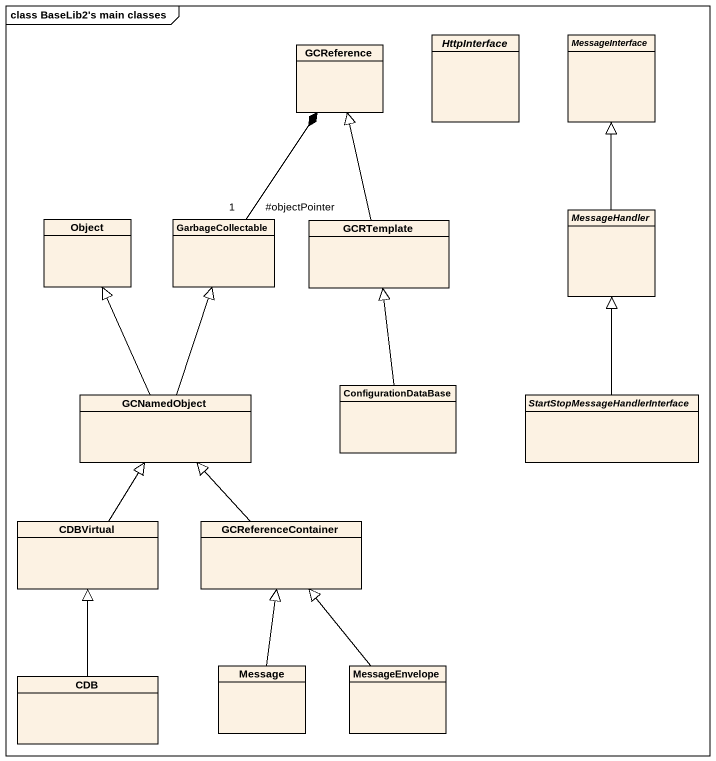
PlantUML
@startuml
mainframe class BaseLib2's main classes
hide circle
hide empty members
class GCReference
abstract class HttpInterface
abstract class MessageInterface
class "Object" as Object_
class GarbageCollectable
class GCRTemplate
abstract class MessageHandler
class GCNamedObject
class ConfigurationDataBase
abstract class "StartStopMessageHandlerInterface" as StartStopMessageHandlerInter
class CDBVirtual
class GCReferenceContainer
class CDB
class Message
class MessageEnvelope
GarbageCollectable "#objectPointer\n1" -up-* GCReference
GCRTemplate -up-|> GCReference
MessageHandler -up-|> MessageInterface
GCNamedObject -up-|> Object_
GCNamedObject -up-|> GarbageCollectable
ConfigurationDataBase -up-|> GCRTemplate
StartStopMessageHandlerInter -up-|> MessageHandler
CDBVirtual -up-|> GCNamedObject
GCReferenceContainer -up-|> GCNamedObject
CDB -up-|> CDBVirtual
Message -up-|> GCReferenceContainer
MessageEnvelope -up-|> GCReferenceContainer
@enduml
